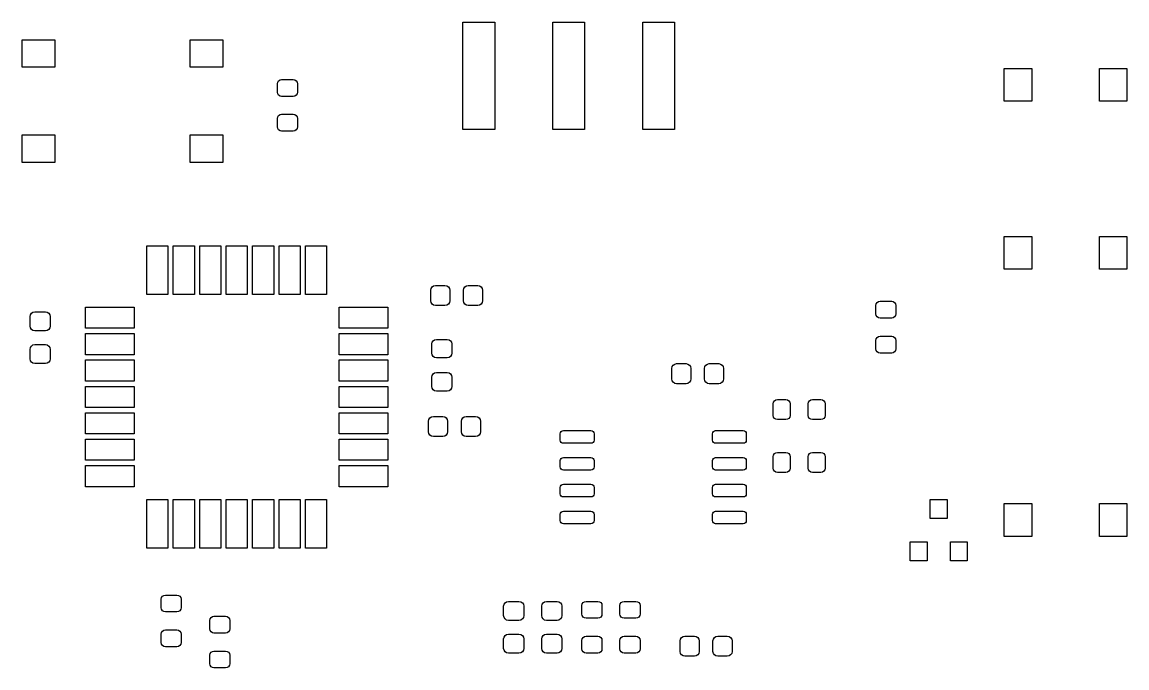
# Model space of a CAD drawing. Extents: x 151.7 to 203.9, y -103 to -39.5.
# Drawn here: x 151.7 to 203.9, y -70 to -39.5 of the extents above; entities that cross this region are included whole.
import ezdxf

# ---------------------------------------------------------------- set-up
doc = ezdxf.new("R2010")
doc.units = 0
doc.layers.add('BLACK', color=7, linetype='CONTINUOUS')

msp = doc.modelspace()

# ---------------------------------------------------------------- linework, layer by layer
at = {"layer": 'BLACK', "linetype": 'CONTINUOUS'}
for p, q in [((172.5, -44.54), (172.5, -39.46)), ((172.5, -39.46), (174, -39.46)), ((174, -39.46), (174, -44.54)), ((176.75, -44.54), (176.75, -39.46)), ((176.75, -39.46), (178.25, -39.46)), ((178.25, -39.46), (178.25, -44.54)), ((181, -44.54), (181, -39.46)), ((181, -39.46), (182.5, -39.46)), ((182.5, -39.46), (182.5, -44.54)), ((151.65, -41.6), (151.65, -40.3)), ((151.65, -40.3), (153.2, -40.3)), ((153.2, -40.3), (153.2, -41.6)), ((159.6, -41.6), (159.6, -40.3)), ((159.6, -40.3), (161.15, -40.3)), ((161.15, -40.3), (161.15, -41.6)), ((153.2, -41.6), (151.65, -41.6)), ((161.15, -41.6), (159.6, -41.6)), ((198.1, -43.2), (198.1, -41.65)), ((198.1, -41.65), (199.4, -41.65)), ((199.4, -41.65), (199.4, -43.2)), ((202.6, -43.2), (202.6, -41.65)), ((202.6, -41.65), (203.9, -41.65)), ((203.9, -41.65), (203.9, -43.2)), ((163.725, -42.375), (163.74, -42.2985)), ((163.74, -42.2985), (163.784, -42.2336)), ((163.784, -42.2336), (163.848, -42.1902)), ((163.848, -42.1902), (163.925, -42.175)), ((163.925, -42.175), (164.475, -42.175)), ((164.475, -42.175), (164.552, -42.1902)), ((164.552, -42.1902), (164.616, -42.2336)), ((164.616, -42.2336), (164.66, -42.2985)), ((164.66, -42.2985), (164.675, -42.375)), ((163.725, -42.775), (163.725, -42.375)), ((163.74, -42.8515), (163.725, -42.775)), ((164.675, -42.775), (164.66, -42.8515)), ((164.675, -42.375), (164.675, -42.775)), ((163.784, -42.9164), (163.74, -42.8515)), ((163.848, -42.9598), (163.784, -42.9164)), ((163.925, -42.975), (163.848, -42.9598)), ((164.475, -42.975), (163.925, -42.975)), ((164.552, -42.9598), (164.475, -42.975)), ((164.616, -42.9164), (164.552, -42.9598)), ((164.66, -42.8515), (164.616, -42.9164)), ((199.4, -43.2), (198.1, -43.2)), ((203.9, -43.2), (202.6, -43.2)), ((163.74, -43.9485), (163.784, -43.8836)), ((163.784, -43.8836), (163.848, -43.8402)), ((163.848, -43.8402), (163.925, -43.825)), ((163.925, -43.825), (164.475, -43.825)), ((164.475, -43.825), (164.552, -43.8402)), ((164.552, -43.8402), (164.616, -43.8836)), ((164.616, -43.8836), (164.66, -43.9485)), ((163.725, -44.025), (163.74, -43.9485)), ((163.725, -44.425), (163.725, -44.025)), ((164.66, -43.9485), (164.675, -44.025)), ((164.675, -44.025), (164.675, -44.425)), ((151.65, -46.1), (151.65, -44.8)), ((151.65, -44.8), (153.2, -44.8)), ((153.2, -44.8), (153.2, -46.1)), ((159.6, -46.1), (159.6, -44.8)), ((159.6, -44.8), (161.15, -44.8)), ((161.15, -44.8), (161.15, -46.1)), ((163.74, -44.5015), (163.725, -44.425)), ((163.784, -44.5664), (163.74, -44.5015)), ((163.848, -44.6098), (163.784, -44.5664)), ((163.925, -44.625), (163.848, -44.6098)), ((164.475, -44.625), (163.925, -44.625)), ((164.552, -44.6098), (164.475, -44.625)), ((164.616, -44.5664), (164.552, -44.6098)), ((164.66, -44.5015), (164.616, -44.5664)), ((164.675, -44.425), (164.66, -44.5015)), ((174, -44.54), (172.5, -44.54)), ((178.25, -44.54), (176.75, -44.54)), ((182.5, -44.54), (181, -44.54)), ((153.2, -46.1), (151.65, -46.1)), ((161.15, -46.1), (159.6, -46.1)), ((198.1, -51.15), (198.1, -49.6)), ((198.1, -49.6), (199.4, -49.6)), ((199.4, -49.6), (199.4, -51.15)), ((202.6, -51.15), (202.6, -49.6)), ((202.6, -49.6), (203.9, -49.6)), ((203.9, -49.6), (203.9, -51.15)), ((157.55, -52.35), (157.55, -50.05)), ((157.55, -50.05), (158.55, -50.05)), ((158.55, -50.05), (158.55, -52.35)), ((158.8, -52.35), (158.8, -50.05)), ((158.8, -50.05), (159.8, -50.05)), ((159.8, -50.05), (159.8, -52.35)), ((160.05, -52.35), (160.05, -50.05)), ((160.05, -50.05), (161.05, -50.05)), ((161.05, -50.05), (161.05, -52.35)), ((161.3, -52.35), (161.3, -50.05)), ((161.3, -50.05), (162.3, -50.05)), ((162.3, -50.05), (162.3, -52.35)), ((162.55, -52.35), (162.55, -50.05)), ((162.55, -50.05), (163.55, -50.05)), ((163.55, -50.05), (163.55, -52.35)), ((163.8, -52.35), (163.8, -50.05)), ((163.8, -50.05), (164.8, -50.05)), ((164.8, -50.05), (164.8, -52.35)), ((165.05, -52.35), (165.05, -50.05)), ((165.05, -50.05), (166.05, -50.05)), ((166.05, -50.05), (166.05, -52.35)), ((199.4, -51.15), (198.1, -51.15)), ((203.9, -51.15), (202.6, -51.15)), ((170.975, -52.15), (170.992, -52.0639)), ((170.975, -52.65), (170.975, -52.15)), ((170.992, -52.0639), (171.041, -51.9909)), ((171.041, -51.9909), (171.114, -51.9421)), ((171.114, -51.9421), (171.2, -51.925)), ((171.2, -51.925), (171.65, -51.925)), ((171.65, -51.925), (171.736, -51.9421)), ((171.736, -51.9421), (171.809, -51.9909)), ((171.809, -51.9909), (171.858, -52.0639)), ((171.858, -52.0639), (171.875, -52.15)), ((171.875, -52.15), (171.875, -52.65)), ((172.525, -52.15), (172.542, -52.0639)), ((172.525, -52.65), (172.525, -52.15)), ((172.542, -52.0639), (172.591, -51.9909)), ((172.591, -51.9909), (172.664, -51.9421)), ((172.664, -51.9421), (172.75, -51.925)), ((172.75, -51.925), (173.2, -51.925)), ((173.2, -51.925), (173.286, -51.9421)), ((173.286, -51.9421), (173.359, -51.9909)), ((173.359, -51.9909), (173.408, -52.0639)), ((173.408, -52.0639), (173.425, -52.15)), ((173.425, -52.15), (173.425, -52.65)), ((158.55, -52.35), (157.55, -52.35)), ((159.8, -52.35), (158.8, -52.35)), ((161.05, -52.35), (160.05, -52.35)), ((162.3, -52.35), (161.3, -52.35)), ((163.55, -52.35), (162.55, -52.35)), ((164.8, -52.35), (163.8, -52.35)), ((166.05, -52.35), (165.05, -52.35)), ((170.992, -52.7361), (170.975, -52.65)), ((171.041, -52.8091), (170.992, -52.7361)), ((171.858, -52.7361), (171.809, -52.8091)), ((171.875, -52.65), (171.858, -52.7361)), ((172.542, -52.7361), (172.525, -52.65)), ((172.591, -52.8091), (172.542, -52.7361)), ((173.408, -52.7361), (173.359, -52.8091)), ((173.425, -52.65), (173.408, -52.7361)), ((192.04, -52.7985), (192.084, -52.7336)), ((192.084, -52.7336), (192.148, -52.6902)), ((192.148, -52.6902), (192.225, -52.675)), ((192.225, -52.675), (192.775, -52.675)), ((192.775, -52.675), (192.852, -52.6902)), ((192.852, -52.6902), (192.916, -52.7336)), ((192.916, -52.7336), (192.96, -52.7985)), ((152.042, -53.3139), (152.091, -53.2409)), ((152.091, -53.2409), (152.164, -53.1921)), ((152.164, -53.1921), (152.25, -53.175)), ((152.25, -53.175), (152.75, -53.175)), ((152.75, -53.175), (152.836, -53.1921)), ((152.836, -53.1921), (152.909, -53.2409)), ((152.909, -53.2409), (152.958, -53.3139)), ((154.65, -53.95), (154.65, -52.95)), ((154.65, -52.95), (156.95, -52.95)), ((156.95, -52.95), (156.95, -53.95)), ((166.65, -53.95), (166.65, -52.95)), ((166.65, -52.95), (168.95, -52.95)), ((168.95, -52.95), (168.95, -53.95)), ((171.114, -52.8579), (171.041, -52.8091)), ((171.2, -52.875), (171.114, -52.8579)), ((171.65, -52.875), (171.2, -52.875)), ((171.736, -52.8579), (171.65, -52.875)), ((171.809, -52.8091), (171.736, -52.8579)), ((172.664, -52.8579), (172.591, -52.8091)), ((172.75, -52.875), (172.664, -52.8579)), ((173.2, -52.875), (172.75, -52.875)), ((173.286, -52.8579), (173.2, -52.875)), ((173.359, -52.8091), (173.286, -52.8579)), ((192.025, -52.875), (192.04, -52.7985)), ((192.025, -53.275), (192.025, -52.875)), ((192.04, -53.3515), (192.025, -53.275)), ((192.96, -52.7985), (192.975, -52.875)), ((192.975, -53.275), (192.96, -53.3515)), ((192.975, -52.875), (192.975, -53.275)), ((152.025, -53.4), (152.042, -53.3139)), ((152.025, -53.85), (152.025, -53.4)), ((152.958, -53.3139), (152.975, -53.4)), ((152.975, -53.4), (152.975, -53.85)), ((192.084, -53.4164), (192.04, -53.3515)), ((192.148, -53.4598), (192.084, -53.4164)), ((192.225, -53.475), (192.148, -53.4598)), ((192.775, -53.475), (192.225, -53.475)), ((192.852, -53.4598), (192.775, -53.475)), ((192.916, -53.4164), (192.852, -53.4598)), ((192.96, -53.3515), (192.916, -53.4164)), ((152.042, -53.9361), (152.025, -53.85)), ((152.091, -54.0091), (152.042, -53.9361)), ((152.164, -54.0579), (152.091, -54.0091)), ((152.25, -54.075), (152.164, -54.0579)), ((152.75, -54.075), (152.25, -54.075)), ((152.836, -54.0579), (152.75, -54.075)), ((152.909, -54.0091), (152.836, -54.0579)), ((152.958, -53.9361), (152.909, -54.0091)), ((152.975, -53.85), (152.958, -53.9361)), ((156.95, -53.95), (154.65, -53.95)), ((154.65, -55.2), (154.65, -54.2)), ((154.65, -54.2), (156.95, -54.2)), ((156.95, -54.2), (156.95, -55.2)), ((168.95, -53.95), (166.65, -53.95)), ((166.65, -55.2), (166.65, -54.2)), ((166.65, -54.2), (168.95, -54.2)), ((168.95, -54.2), (168.95, -55.2)), ((192.148, -54.3402), (192.225, -54.325)), ((192.225, -54.325), (192.775, -54.325)), ((192.775, -54.325), (192.852, -54.3402)), ((152.042, -54.8639), (152.091, -54.7909)), ((152.091, -54.7909), (152.164, -54.7421)), ((152.164, -54.7421), (152.25, -54.725)), ((152.25, -54.725), (152.75, -54.725)), ((152.75, -54.725), (152.836, -54.7421)), ((152.836, -54.7421), (152.909, -54.7909)), ((152.909, -54.7909), (152.958, -54.8639)), ((171.025, -54.6937), (171.042, -54.61)), ((171.025, -55.1312), (171.025, -54.6937)), ((171.042, -54.61), (171.089, -54.5391)), ((171.089, -54.5391), (171.16, -54.4917)), ((171.16, -54.4917), (171.244, -54.475)), ((171.244, -54.475), (171.756, -54.475)), ((171.756, -54.475), (171.84, -54.4917)), ((171.84, -54.4917), (171.911, -54.5391)), ((171.911, -54.5391), (171.958, -54.61)), ((171.958, -54.61), (171.975, -54.6937)), ((171.975, -54.6937), (171.975, -55.1312)), ((192.025, -54.525), (192.04, -54.4485)), ((192.025, -54.925), (192.025, -54.525)), ((192.04, -54.4485), (192.084, -54.3836)), ((192.084, -54.3836), (192.148, -54.3402)), ((192.852, -54.3402), (192.916, -54.3836)), ((192.916, -54.3836), (192.96, -54.4485)), ((192.96, -54.4485), (192.975, -54.525)), ((192.975, -54.525), (192.975, -54.925)), ((152.025, -54.95), (152.042, -54.8639)), ((152.025, -55.4), (152.025, -54.95)), ((152.958, -54.8639), (152.975, -54.95)), ((152.975, -54.95), (152.975, -55.4)), ((156.95, -55.2), (154.65, -55.2)), ((168.95, -55.2), (166.65, -55.2)), ((171.042, -55.215), (171.025, -55.1312)), ((171.089, -55.2859), (171.042, -55.215)), ((171.16, -55.3333), (171.089, -55.2859)), ((171.244, -55.35), (171.16, -55.3333)), ((171.756, -55.35), (171.244, -55.35)), ((171.84, -55.3333), (171.756, -55.35)), ((171.911, -55.2859), (171.84, -55.3333)), ((171.958, -55.215), (171.911, -55.2859)), ((171.975, -55.1312), (171.958, -55.215)), ((192.04, -55.0015), (192.025, -54.925)), ((192.084, -55.0664), (192.04, -55.0015)), ((192.148, -55.1098), (192.084, -55.0664)), ((192.225, -55.125), (192.148, -55.1098)), ((192.775, -55.125), (192.225, -55.125)), ((192.852, -55.1098), (192.775, -55.125)), ((192.916, -55.0664), (192.852, -55.1098)), ((192.96, -55.0015), (192.916, -55.0664)), ((192.975, -54.925), (192.96, -55.0015)), ((152.042, -55.4861), (152.025, -55.4)), ((152.091, -55.5591), (152.042, -55.4861)), ((152.164, -55.6079), (152.091, -55.5591)), ((152.25, -55.625), (152.164, -55.6079)), ((152.75, -55.625), (152.25, -55.625)), ((152.836, -55.6079), (152.75, -55.625)), ((152.909, -55.5591), (152.836, -55.6079)), ((152.958, -55.4861), (152.909, -55.5591)), ((152.975, -55.4), (152.958, -55.4861)), ((154.65, -56.45), (154.65, -55.45)), ((154.65, -55.45), (156.95, -55.45)), ((156.95, -55.45), (156.95, -56.45)), ((166.65, -56.45), (166.65, -55.45)), ((166.65, -55.45), (168.95, -55.45)), ((168.95, -55.45), (168.95, -56.45)), ((182.375, -55.85), (182.392, -55.7639)), ((182.375, -56.35), (182.375, -55.85)), ((182.392, -55.7639), (182.441, -55.6909)), ((182.441, -55.6909), (182.514, -55.6421)), ((182.514, -55.6421), (182.6, -55.625)), ((182.6, -55.625), (183.05, -55.625)), ((183.05, -55.625), (183.136, -55.6421)), ((183.136, -55.6421), (183.209, -55.6909)), ((183.209, -55.6909), (183.258, -55.7639)), ((183.258, -55.7639), (183.275, -55.85)), ((183.275, -55.85), (183.275, -56.35)), ((183.925, -55.85), (183.942, -55.7639)), ((183.925, -56.35), (183.925, -55.85)), ((183.942, -55.7639), (183.991, -55.6909)), ((183.991, -55.6909), (184.064, -55.6421)), ((184.064, -55.6421), (184.15, -55.625)), ((184.15, -55.625), (184.6, -55.625)), ((184.6, -55.625), (184.686, -55.6421)), ((184.686, -55.6421), (184.759, -55.6909)), ((184.759, -55.6909), (184.808, -55.7639)), ((184.808, -55.7639), (184.825, -55.85)), ((184.825, -55.85), (184.825, -56.35)), ((171.025, -56.2687), (171.042, -56.185)), ((171.025, -56.7062), (171.025, -56.2687)), ((171.042, -56.185), (171.089, -56.1141)), ((171.089, -56.1141), (171.16, -56.0667)), ((171.16, -56.0667), (171.244, -56.05)), ((171.244, -56.05), (171.756, -56.05)), ((171.756, -56.05), (171.84, -56.0667)), ((171.84, -56.0667), (171.911, -56.1141)), ((171.911, -56.1141), (171.958, -56.185)), ((171.958, -56.185), (171.975, -56.2687)), ((171.975, -56.2687), (171.975, -56.7062)), ((182.392, -56.4361), (182.375, -56.35)), ((183.275, -56.35), (183.258, -56.4361)), ((183.942, -56.4361), (183.925, -56.35)), ((184.825, -56.35), (184.808, -56.4361)), ((156.95, -56.45), (154.65, -56.45)), ((154.65, -57.7), (154.65, -56.7)), ((154.65, -56.7), (156.95, -56.7)), ((156.95, -56.7), (156.95, -57.7)), ((168.95, -56.45), (166.65, -56.45)), ((166.65, -57.7), (166.65, -56.7)), ((166.65, -56.7), (168.95, -56.7)), ((168.95, -56.7), (168.95, -57.7)), ((171.042, -56.79), (171.025, -56.7062)), ((171.089, -56.8609), (171.042, -56.79)), ((171.16, -56.9083), (171.089, -56.8609)), ((171.244, -56.925), (171.16, -56.9083)), ((171.756, -56.925), (171.244, -56.925)), ((171.84, -56.9083), (171.756, -56.925)), ((171.911, -56.8609), (171.84, -56.9083)), ((171.958, -56.79), (171.911, -56.8609)), ((171.975, -56.7062), (171.958, -56.79)), ((182.441, -56.5091), (182.392, -56.4361)), ((182.514, -56.5579), (182.441, -56.5091)), ((182.6, -56.575), (182.514, -56.5579)), ((183.05, -56.575), (182.6, -56.575)), ((183.136, -56.5579), (183.05, -56.575)), ((183.209, -56.5091), (183.136, -56.5579)), ((183.258, -56.4361), (183.209, -56.5091)), ((183.991, -56.5091), (183.942, -56.4361)), ((184.064, -56.5579), (183.991, -56.5091)), ((184.15, -56.575), (184.064, -56.5579)), ((184.6, -56.575), (184.15, -56.575)), ((184.686, -56.5579), (184.6, -56.575)), ((184.759, -56.5091), (184.686, -56.5579)), ((184.808, -56.4361), (184.759, -56.5091)), ((187.175, -57.525), (187.19, -57.4485)), ((187.19, -57.4485), (187.234, -57.3836)), ((187.234, -57.3836), (187.298, -57.3402)), ((187.298, -57.3402), (187.375, -57.325)), ((187.375, -57.325), (187.775, -57.325)), ((187.775, -57.325), (187.852, -57.3402)), ((187.852, -57.3402), (187.916, -57.3836)), ((187.916, -57.3836), (187.96, -57.4485)), ((187.96, -57.4485), (187.975, -57.525)), ((188.825, -57.525), (188.84, -57.4485)), ((188.84, -57.4485), (188.884, -57.3836)), ((188.884, -57.3836), (188.948, -57.3402)), ((188.948, -57.3402), (189.025, -57.325)), ((189.025, -57.325), (189.425, -57.325)), ((189.425, -57.325), (189.502, -57.3402)), ((189.502, -57.3402), (189.566, -57.3836)), ((189.566, -57.3836), (189.61, -57.4485)), ((189.61, -57.4485), (189.625, -57.525)), ((156.95, -57.7), (154.65, -57.7)), ((154.65, -58.95), (154.65, -57.95)), ((154.65, -57.95), (156.95, -57.95)), ((156.95, -57.95), (156.95, -58.95)), ((168.95, -57.7), (166.65, -57.7)), ((166.65, -58.95), (166.65, -57.95)), ((166.65, -57.95), (168.95, -57.95)), ((168.95, -57.95), (168.95, -58.95)), ((187.175, -58.075), (187.175, -57.525)), ((187.975, -57.525), (187.975, -58.075)), ((188.825, -58.075), (188.825, -57.525)), ((189.625, -57.525), (189.625, -58.075)), ((170.875, -58.35), (170.892, -58.2639)), ((170.875, -58.85), (170.875, -58.35)), ((170.892, -58.2639), (170.941, -58.1909)), ((170.941, -58.1909), (171.014, -58.1421)), ((171.014, -58.1421), (171.1, -58.125)), ((171.1, -58.125), (171.55, -58.125)), ((171.55, -58.125), (171.636, -58.1421)), ((171.636, -58.1421), (171.709, -58.1909)), ((171.709, -58.1909), (171.758, -58.2639)), ((171.758, -58.2639), (171.775, -58.35)), ((171.775, -58.35), (171.775, -58.85)), ((172.425, -58.35), (172.442, -58.2639)), ((172.425, -58.85), (172.425, -58.35)), ((172.442, -58.2639), (172.491, -58.1909)), ((172.491, -58.1909), (172.564, -58.1421)), ((172.564, -58.1421), (172.65, -58.125)), ((172.65, -58.125), (173.1, -58.125)), ((173.1, -58.125), (173.186, -58.1421)), ((173.186, -58.1421), (173.259, -58.1909)), ((173.259, -58.1909), (173.308, -58.2639)), ((173.308, -58.2639), (173.325, -58.35)), ((173.325, -58.35), (173.325, -58.85)), ((187.19, -58.1515), (187.175, -58.075)), ((187.234, -58.2164), (187.19, -58.1515)), ((187.298, -58.2598), (187.234, -58.2164)), ((187.375, -58.275), (187.298, -58.2598)), ((187.775, -58.275), (187.375, -58.275)), ((187.852, -58.2598), (187.775, -58.275)), ((187.916, -58.2164), (187.852, -58.2598)), ((187.96, -58.1515), (187.916, -58.2164)), ((187.975, -58.075), (187.96, -58.1515)), ((188.84, -58.1515), (188.825, -58.075)), ((188.884, -58.2164), (188.84, -58.1515)), ((188.948, -58.2598), (188.884, -58.2164)), ((189.025, -58.275), (188.948, -58.2598)), ((189.425, -58.275), (189.025, -58.275)), ((189.502, -58.2598), (189.425, -58.275)), ((189.566, -58.2164), (189.502, -58.2598)), ((189.61, -58.1515), (189.566, -58.2164)), ((189.625, -58.075), (189.61, -58.1515)), ((156.95, -58.95), (154.65, -58.95)), ((168.95, -58.95), (166.65, -58.95)), ((170.892, -58.9361), (170.875, -58.85)), ((170.941, -59.0091), (170.892, -58.9361)), ((171.014, -59.0579), (170.941, -59.0091)), ((171.709, -59.0091), (171.636, -59.0579)), ((171.758, -58.9361), (171.709, -59.0091)), ((171.775, -58.85), (171.758, -58.9361)), ((172.442, -58.9361), (172.425, -58.85)), ((172.491, -59.0091), (172.442, -58.9361)), ((172.564, -59.0579), (172.491, -59.0091)), ((173.259, -59.0091), (173.186, -59.0579)), ((173.308, -58.9361), (173.259, -59.0091)), ((173.325, -58.85), (173.308, -58.9361)), ((177.1, -58.945), (177.111, -58.8876)), ((177.1, -59.245), (177.1, -58.945)), ((177.111, -58.8876), (177.144, -58.8389)), ((177.144, -58.8389), (177.193, -58.8064)), ((177.193, -58.8064), (177.25, -58.795)), ((177.25, -58.795), (178.55, -58.795)), ((178.55, -58.795), (178.607, -58.8064)), ((178.607, -58.8064), (178.656, -58.8389)), ((178.656, -58.8389), (178.689, -58.8876)), ((178.689, -58.8876), (178.7, -58.945)), ((178.7, -58.945), (178.7, -59.245)), ((184.3, -58.945), (184.311, -58.8876)), ((184.3, -59.245), (184.3, -58.945)), ((184.311, -58.8876), (184.344, -58.8389)), ((184.344, -58.8389), (184.393, -58.8064)), ((184.393, -58.8064), (184.45, -58.795)), ((184.45, -58.795), (185.75, -58.795)), ((185.75, -58.795), (185.807, -58.8064)), ((185.807, -58.8064), (185.856, -58.8389)), ((185.856, -58.8389), (185.889, -58.8876)), ((185.889, -58.8876), (185.9, -58.945)), ((185.9, -58.945), (185.9, -59.245)), ((154.65, -60.2), (154.65, -59.2)), ((154.65, -59.2), (156.95, -59.2)), ((156.95, -59.2), (156.95, -60.2)), ((166.65, -60.2), (166.65, -59.2)), ((166.65, -59.2), (168.95, -59.2)), ((168.95, -59.2), (168.95, -60.2)), ((171.1, -59.075), (171.014, -59.0579)), ((171.55, -59.075), (171.1, -59.075)), ((171.636, -59.0579), (171.55, -59.075)), ((172.65, -59.075), (172.564, -59.0579)), ((173.1, -59.075), (172.65, -59.075)), ((173.186, -59.0579), (173.1, -59.075)), ((177.111, -59.3024), (177.1, -59.245)), ((177.144, -59.3511), (177.111, -59.3024)), ((177.193, -59.3836), (177.144, -59.3511)), ((177.25, -59.395), (177.193, -59.3836)), ((178.55, -59.395), (177.25, -59.395)), ((178.607, -59.3836), (178.55, -59.395)), ((178.656, -59.3511), (178.607, -59.3836)), ((178.689, -59.3024), (178.656, -59.3511)), ((178.7, -59.245), (178.689, -59.3024)), ((184.311, -59.3024), (184.3, -59.245)), ((184.344, -59.3511), (184.311, -59.3024)), ((184.393, -59.3836), (184.344, -59.3511)), ((184.45, -59.395), (184.393, -59.3836)), ((185.75, -59.395), (184.45, -59.395)), ((185.807, -59.3836), (185.75, -59.395)), ((185.856, -59.3511), (185.807, -59.3836)), ((185.889, -59.3024), (185.856, -59.3511)), ((185.9, -59.245), (185.889, -59.3024)), ((177.144, -60.1089), (177.193, -60.0764)), ((177.193, -60.0764), (177.25, -60.065)), ((177.25, -60.065), (178.55, -60.065)), ((178.55, -60.065), (178.607, -60.0764)), ((178.607, -60.0764), (178.656, -60.1089)), ((184.344, -60.1089), (184.393, -60.0764)), ((184.393, -60.0764), (184.45, -60.065)), ((184.45, -60.065), (185.75, -60.065)), ((185.75, -60.065), (185.807, -60.0764)), ((185.807, -60.0764), (185.856, -60.1089)), ((187.175, -60.025), (187.19, -59.9485)), ((187.175, -60.575), (187.175, -60.025)), ((187.19, -59.9485), (187.234, -59.8836)), ((187.234, -59.8836), (187.298, -59.8402)), ((187.298, -59.8402), (187.375, -59.825)), ((187.375, -59.825), (187.775, -59.825)), ((187.775, -59.825), (187.852, -59.8402)), ((187.852, -59.8402), (187.916, -59.8836)), ((187.916, -59.8836), (187.96, -59.9485)), ((187.96, -59.9485), (187.975, -60.025)), ((187.975, -60.025), (187.975, -60.575)), ((188.825, -60.025), (188.84, -59.9485)), ((188.825, -60.575), (188.825, -60.025)), ((188.84, -59.9485), (188.884, -59.8836)), ((188.884, -59.8836), (188.948, -59.8402)), ((188.948, -59.8402), (189.025, -59.825)), ((189.025, -59.825), (189.425, -59.825)), ((189.425, -59.825), (189.502, -59.8402)), ((189.502, -59.8402), (189.566, -59.8836)), ((189.566, -59.8836), (189.61, -59.9485)), ((189.61, -59.9485), (189.625, -60.025)), ((189.625, -60.025), (189.625, -60.575)), ((156.95, -60.2), (154.65, -60.2)), ((154.65, -61.45), (154.65, -60.45)), ((154.65, -60.45), (156.95, -60.45)), ((156.95, -60.45), (156.95, -61.45)), ((168.95, -60.2), (166.65, -60.2)), ((166.65, -61.45), (166.65, -60.45)), ((166.65, -60.45), (168.95, -60.45)), ((168.95, -60.45), (168.95, -61.45)), ((177.1, -60.215), (177.111, -60.1576)), ((177.1, -60.515), (177.1, -60.215)), ((177.111, -60.5724), (177.1, -60.515)), ((177.111, -60.1576), (177.144, -60.1089)), ((177.144, -60.6211), (177.111, -60.5724)), ((178.656, -60.1089), (178.689, -60.1576)), ((178.689, -60.5724), (178.656, -60.6211)), ((178.689, -60.1576), (178.7, -60.215)), ((178.7, -60.515), (178.689, -60.5724)), ((178.7, -60.215), (178.7, -60.515)), ((184.3, -60.215), (184.311, -60.1576)), ((184.3, -60.515), (184.3, -60.215)), ((184.311, -60.5724), (184.3, -60.515)), ((184.311, -60.1576), (184.344, -60.1089)), ((184.344, -60.6211), (184.311, -60.5724)), ((185.856, -60.1089), (185.889, -60.1576)), ((185.889, -60.5724), (185.856, -60.6211)), ((185.889, -60.1576), (185.9, -60.215)), ((185.9, -60.515), (185.889, -60.5724)), ((185.9, -60.215), (185.9, -60.515)), ((187.19, -60.6515), (187.175, -60.575)), ((187.975, -60.575), (187.96, -60.6515)), ((188.84, -60.6515), (188.825, -60.575)), ((189.625, -60.575), (189.61, -60.6515)), ((177.193, -60.6536), (177.144, -60.6211)), ((177.25, -60.665), (177.193, -60.6536)), ((178.55, -60.665), (177.25, -60.665)), ((178.607, -60.6536), (178.55, -60.665)), ((178.656, -60.6211), (178.607, -60.6536)), ((184.393, -60.6536), (184.344, -60.6211)), ((184.45, -60.665), (184.393, -60.6536)), ((185.75, -60.665), (184.45, -60.665)), ((185.807, -60.6536), (185.75, -60.665)), ((185.856, -60.6211), (185.807, -60.6536)), ((187.234, -60.7164), (187.19, -60.6515)), ((187.298, -60.7598), (187.234, -60.7164)), ((187.375, -60.775), (187.298, -60.7598)), ((187.775, -60.775), (187.375, -60.775)), ((187.852, -60.7598), (187.775, -60.775)), ((187.916, -60.7164), (187.852, -60.7598)), ((187.96, -60.6515), (187.916, -60.7164)), ((188.884, -60.7164), (188.84, -60.6515)), ((188.948, -60.7598), (188.884, -60.7164)), ((189.025, -60.775), (188.948, -60.7598)), ((189.425, -60.775), (189.025, -60.775)), ((189.502, -60.7598), (189.425, -60.775)), ((189.566, -60.7164), (189.502, -60.7598)), ((189.61, -60.6515), (189.566, -60.7164)), ((156.95, -61.45), (154.65, -61.45)), ((168.95, -61.45), (166.65, -61.45)), ((177.1, -61.485), (177.111, -61.4276)), ((177.1, -61.785), (177.1, -61.485)), ((177.111, -61.4276), (177.144, -61.3789)), ((177.144, -61.3789), (177.193, -61.3464)), ((177.193, -61.3464), (177.25, -61.335)), ((177.25, -61.335), (178.55, -61.335)), ((178.55, -61.335), (178.607, -61.3464)), ((178.607, -61.3464), (178.656, -61.3789)), ((178.656, -61.3789), (178.689, -61.4276)), ((178.689, -61.4276), (178.7, -61.485)), ((178.7, -61.485), (178.7, -61.785)), ((184.3, -61.485), (184.311, -61.4276)), ((184.3, -61.785), (184.3, -61.485)), ((184.311, -61.4276), (184.344, -61.3789)), ((184.344, -61.3789), (184.393, -61.3464)), ((184.393, -61.3464), (184.45, -61.335)), ((184.45, -61.335), (185.75, -61.335)), ((185.75, -61.335), (185.807, -61.3464)), ((185.807, -61.3464), (185.856, -61.3789)), ((185.856, -61.3789), (185.889, -61.4276)), ((185.889, -61.4276), (185.9, -61.485)), ((185.9, -61.485), (185.9, -61.785)), ((157.55, -64.35), (157.55, -62.05)), ((157.55, -62.05), (158.55, -62.05)), ((158.55, -62.05), (158.55, -64.35)), ((158.8, -64.35), (158.8, -62.05)), ((158.8, -62.05), (159.8, -62.05)), ((159.8, -62.05), (159.8, -64.35)), ((160.05, -64.35), (160.05, -62.05)), ((160.05, -62.05), (161.05, -62.05)), ((161.05, -62.05), (161.05, -64.35)), ((161.3, -64.35), (161.3, -62.05)), ((161.3, -62.05), (162.3, -62.05)), ((162.3, -62.05), (162.3, -64.35)), ((162.55, -64.35), (162.55, -62.05)), ((162.55, -62.05), (163.55, -62.05)), ((163.55, -62.05), (163.55, -64.35)), ((163.8, -64.35), (163.8, -62.05)), ((163.8, -62.05), (164.8, -62.05)), ((164.8, -62.05), (164.8, -64.35)), ((165.05, -64.35), (165.05, -62.05)), ((165.05, -62.05), (166.05, -62.05)), ((166.05, -62.05), (166.05, -64.35)), ((177.111, -61.8424), (177.1, -61.785)), ((177.144, -61.8911), (177.111, -61.8424)), ((177.193, -61.9236), (177.144, -61.8911)), ((177.25, -61.935), (177.193, -61.9236)), ((178.55, -61.935), (177.25, -61.935)), ((178.607, -61.9236), (178.55, -61.935)), ((178.656, -61.8911), (178.607, -61.9236)), ((178.689, -61.8424), (178.656, -61.8911)), ((178.7, -61.785), (178.689, -61.8424)), ((184.311, -61.8424), (184.3, -61.785)), ((184.344, -61.8911), (184.311, -61.8424)), ((184.393, -61.9236), (184.344, -61.8911)), ((184.45, -61.935), (184.393, -61.9236)), ((185.75, -61.935), (184.45, -61.935)), ((185.807, -61.9236), (185.75, -61.935)), ((185.856, -61.8911), (185.807, -61.9236)), ((185.889, -61.8424), (185.856, -61.8911)), ((185.9, -61.785), (185.889, -61.8424)), ((194.6, -62.95), (194.6, -62.05)), ((194.6, -62.05), (195.4, -62.05)), ((195.4, -62.05), (195.4, -62.95)), ((177.1, -62.755), (177.111, -62.6976)), ((177.111, -62.6976), (177.144, -62.6489)), ((177.144, -62.6489), (177.193, -62.6164)), ((177.193, -62.6164), (177.25, -62.605)), ((177.25, -62.605), (178.55, -62.605)), ((178.55, -62.605), (178.607, -62.6164)), ((178.607, -62.6164), (178.656, -62.6489)), ((178.656, -62.6489), (178.689, -62.6976)), ((178.689, -62.6976), (178.7, -62.755)), ((184.3, -62.755), (184.311, -62.6976)), ((184.311, -62.6976), (184.344, -62.6489)), ((184.344, -62.6489), (184.393, -62.6164)), ((184.393, -62.6164), (184.45, -62.605)), ((184.45, -62.605), (185.75, -62.605)), ((185.75, -62.605), (185.807, -62.6164)), ((185.807, -62.6164), (185.856, -62.6489)), ((185.856, -62.6489), (185.889, -62.6976)), ((185.889, -62.6976), (185.9, -62.755)), ((198.1, -63.8), (198.1, -62.25)), ((198.1, -62.25), (199.4, -62.25)), ((199.4, -62.25), (199.4, -63.8)), ((202.6, -63.8), (202.6, -62.25)), ((202.6, -62.25), (203.9, -62.25)), ((203.9, -62.25), (203.9, -63.8)), ((177.1, -63.055), (177.1, -62.755)), ((177.111, -63.1124), (177.1, -63.055)), ((177.144, -63.1611), (177.111, -63.1124)), ((177.193, -63.1936), (177.144, -63.1611)), ((177.25, -63.205), (177.193, -63.1936)), ((178.55, -63.205), (177.25, -63.205)), ((178.607, -63.1936), (178.55, -63.205)), ((178.656, -63.1611), (178.607, -63.1936)), ((178.689, -63.1124), (178.656, -63.1611)), ((178.7, -63.055), (178.689, -63.1124)), ((178.7, -62.755), (178.7, -63.055)), ((184.3, -63.055), (184.3, -62.755)), ((184.311, -63.1124), (184.3, -63.055)), ((184.344, -63.1611), (184.311, -63.1124)), ((184.393, -63.1936), (184.344, -63.1611)), ((184.45, -63.205), (184.393, -63.1936)), ((185.75, -63.205), (184.45, -63.205)), ((185.807, -63.1936), (185.75, -63.205)), ((185.856, -63.1611), (185.807, -63.1936)), ((185.889, -63.1124), (185.856, -63.1611)), ((185.9, -63.055), (185.889, -63.1124)), ((185.9, -62.755), (185.9, -63.055)), ((195.4, -62.95), (194.6, -62.95)), ((193.65, -64.95), (193.65, -64.05)), ((193.65, -64.05), (194.45, -64.05)), ((194.45, -64.05), (194.45, -64.95)), ((195.55, -64.95), (195.55, -64.05)), ((195.55, -64.05), (196.35, -64.05)), ((196.35, -64.05), (196.35, -64.95)), ((199.4, -63.8), (198.1, -63.8)), ((203.9, -63.8), (202.6, -63.8)), ((158.55, -64.35), (157.55, -64.35)), ((159.8, -64.35), (158.8, -64.35)), ((161.05, -64.35), (160.05, -64.35)), ((162.3, -64.35), (161.3, -64.35)), ((163.55, -64.35), (162.55, -64.35)), ((164.8, -64.35), (163.8, -64.35)), ((166.05, -64.35), (165.05, -64.35)), ((194.45, -64.95), (193.65, -64.95)), ((196.35, -64.95), (195.55, -64.95)), ((158.225, -66.775), (158.24, -66.6985)), ((158.225, -67.175), (158.225, -66.775)), ((158.24, -66.6985), (158.284, -66.6336)), ((158.284, -66.6336), (158.348, -66.5902)), ((158.348, -66.5902), (158.425, -66.575)), ((158.425, -66.575), (158.975, -66.575)), ((158.975, -66.575), (159.052, -66.5902)), ((159.052, -66.5902), (159.116, -66.6336)), ((159.116, -66.6336), (159.16, -66.6985)), ((159.16, -66.6985), (159.175, -66.775)), ((159.175, -66.775), (159.175, -67.175)), ((174.564, -66.8921), (174.65, -66.875)), ((174.65, -66.875), (175.15, -66.875)), ((175.15, -66.875), (175.236, -66.8921)), ((176.364, -66.8921), (176.45, -66.875)), ((176.45, -66.875), (176.95, -66.875)), ((176.95, -66.875), (177.036, -66.8921)), ((178.248, -66.8902), (178.325, -66.875)), ((178.325, -66.875), (178.875, -66.875)), ((178.875, -66.875), (178.952, -66.8902)), ((180.048, -66.8902), (180.125, -66.875)), ((180.125, -66.875), (180.675, -66.875)), ((180.675, -66.875), (180.752, -66.8902)), ((158.24, -67.2515), (158.225, -67.175)), ((158.284, -67.3164), (158.24, -67.2515)), ((158.348, -67.3598), (158.284, -67.3164)), ((158.425, -67.375), (158.348, -67.3598)), ((158.975, -67.375), (158.425, -67.375)), ((159.052, -67.3598), (158.975, -67.375)), ((159.116, -67.3164), (159.052, -67.3598)), ((159.16, -67.2515), (159.116, -67.3164)), ((159.175, -67.175), (159.16, -67.2515)), ((174.425, -67.1), (174.442, -67.0139)), ((174.425, -67.55), (174.425, -67.1)), ((174.442, -67.0139), (174.491, -66.9409)), ((174.491, -66.9409), (174.564, -66.8921)), ((175.236, -66.8921), (175.309, -66.9409)), ((175.309, -66.9409), (175.358, -67.0139)), ((175.358, -67.0139), (175.375, -67.1)), ((175.375, -67.1), (175.375, -67.55)), ((176.225, -67.1), (176.242, -67.0139)), ((176.225, -67.55), (176.225, -67.1)), ((176.242, -67.0139), (176.291, -66.9409)), ((176.291, -66.9409), (176.364, -66.8921)), ((177.036, -66.8921), (177.109, -66.9409)), ((177.109, -66.9409), (177.158, -67.0139)), ((177.158, -67.0139), (177.175, -67.1)), ((177.175, -67.1), (177.175, -67.55)), ((178.125, -67.075), (178.14, -66.9985)), ((178.125, -67.475), (178.125, -67.075)), ((178.14, -66.9985), (178.184, -66.9336)), ((178.184, -66.9336), (178.248, -66.8902)), ((178.952, -66.8902), (179.016, -66.9336)), ((179.016, -66.9336), (179.06, -66.9985)), ((179.06, -66.9985), (179.075, -67.075)), ((179.075, -67.075), (179.075, -67.475)), ((179.925, -67.075), (179.94, -66.9985)), ((179.925, -67.475), (179.925, -67.075)), ((179.94, -66.9985), (179.984, -66.9336)), ((179.984, -66.9336), (180.048, -66.8902)), ((180.752, -66.8902), (180.816, -66.9336)), ((180.816, -66.9336), (180.86, -66.9985)), ((180.86, -66.9985), (180.875, -67.075)), ((180.875, -67.075), (180.875, -67.475)), ((160.525, -67.775), (160.54, -67.6985)), ((160.525, -68.175), (160.525, -67.775)), ((160.54, -67.6985), (160.584, -67.6336)), ((160.584, -67.6336), (160.648, -67.5902)), ((160.648, -67.5902), (160.725, -67.575)), ((160.725, -67.575), (161.275, -67.575)), ((161.275, -67.575), (161.352, -67.5902)), ((161.352, -67.5902), (161.416, -67.6336)), ((161.416, -67.6336), (161.46, -67.6985)), ((161.46, -67.6985), (161.475, -67.775)), ((161.475, -67.775), (161.475, -68.175)), ((174.442, -67.6361), (174.425, -67.55)), ((174.491, -67.7091), (174.442, -67.6361)), ((174.564, -67.7579), (174.491, -67.7091)), ((174.65, -67.775), (174.564, -67.7579)), ((175.15, -67.775), (174.65, -67.775)), ((175.236, -67.7579), (175.15, -67.775)), ((175.309, -67.7091), (175.236, -67.7579)), ((175.358, -67.6361), (175.309, -67.7091)), ((175.375, -67.55), (175.358, -67.6361)), ((176.242, -67.6361), (176.225, -67.55)), ((176.291, -67.7091), (176.242, -67.6361)), ((176.364, -67.7579), (176.291, -67.7091)), ((176.45, -67.775), (176.364, -67.7579)), ((176.95, -67.775), (176.45, -67.775)), ((177.036, -67.7579), (176.95, -67.775)), ((177.109, -67.7091), (177.036, -67.7579)), ((177.158, -67.6361), (177.109, -67.7091)), ((177.175, -67.55), (177.158, -67.6361)), ((178.14, -67.5515), (178.125, -67.475)), ((178.184, -67.6164), (178.14, -67.5515)), ((178.248, -67.6598), (178.184, -67.6164)), ((178.325, -67.675), (178.248, -67.6598)), ((178.875, -67.675), (178.325, -67.675)), ((178.952, -67.6598), (178.875, -67.675)), ((179.016, -67.6164), (178.952, -67.6598)), ((179.06, -67.5515), (179.016, -67.6164)), ((179.075, -67.475), (179.06, -67.5515)), ((179.94, -67.5515), (179.925, -67.475)), ((179.984, -67.6164), (179.94, -67.5515)), ((180.048, -67.6598), (179.984, -67.6164)), ((180.125, -67.675), (180.048, -67.6598)), ((180.675, -67.675), (180.125, -67.675)), ((180.752, -67.6598), (180.675, -67.675)), ((180.816, -67.6164), (180.752, -67.6598)), ((180.86, -67.5515), (180.816, -67.6164)), ((180.875, -67.475), (180.86, -67.5515)), ((158.225, -68.425), (158.24, -68.3485)), ((158.225, -68.825), (158.225, -68.425)), ((158.24, -68.3485), (158.284, -68.2836)), ((158.284, -68.2836), (158.348, -68.2402)), ((158.348, -68.2402), (158.425, -68.225)), ((158.425, -68.225), (158.975, -68.225)), ((158.975, -68.225), (159.052, -68.2402)), ((159.052, -68.2402), (159.116, -68.2836)), ((159.116, -68.2836), (159.16, -68.3485)), ((159.16, -68.3485), (159.175, -68.425)), ((159.175, -68.425), (159.175, -68.825)), ((160.54, -68.2515), (160.525, -68.175)), ((160.584, -68.3164), (160.54, -68.2515)), ((160.648, -68.3598), (160.584, -68.3164)), ((160.725, -68.375), (160.648, -68.3598)), ((161.275, -68.375), (160.725, -68.375)), ((161.352, -68.3598), (161.275, -68.375)), ((161.416, -68.3164), (161.352, -68.3598)), ((161.46, -68.2515), (161.416, -68.3164)), ((161.475, -68.175), (161.46, -68.2515)), ((174.491, -68.4909), (174.564, -68.4421)), ((174.564, -68.4421), (174.65, -68.425)), ((174.65, -68.425), (175.15, -68.425)), ((175.15, -68.425), (175.236, -68.4421)), ((175.236, -68.4421), (175.309, -68.4909)), ((176.291, -68.4909), (176.364, -68.4421)), ((176.364, -68.4421), (176.45, -68.425)), ((176.45, -68.425), (176.95, -68.425)), ((176.95, -68.425), (177.036, -68.4421)), ((177.036, -68.4421), (177.109, -68.4909)), ((158.24, -68.9015), (158.225, -68.825)), ((158.284, -68.9664), (158.24, -68.9015)), ((158.348, -69.0098), (158.284, -68.9664)), ((159.116, -68.9664), (159.052, -69.0098)), ((159.16, -68.9015), (159.116, -68.9664)), ((159.175, -68.825), (159.16, -68.9015)), ((174.425, -68.65), (174.442, -68.5639)), ((174.425, -69.1), (174.425, -68.65)), ((174.442, -68.5639), (174.491, -68.4909)), ((175.309, -68.4909), (175.358, -68.5639)), ((175.358, -68.5639), (175.375, -68.65)), ((175.375, -68.65), (175.375, -69.1)), ((176.225, -68.65), (176.242, -68.5639)), ((176.225, -69.1), (176.225, -68.65)), ((176.242, -68.5639), (176.291, -68.4909)), ((177.109, -68.4909), (177.158, -68.5639)), ((177.158, -68.5639), (177.175, -68.65)), ((177.175, -68.65), (177.175, -69.1)), ((178.125, -68.725), (178.14, -68.6485)), ((178.125, -69.125), (178.125, -68.725)), ((178.14, -68.6485), (178.184, -68.5836)), ((178.184, -68.5836), (178.248, -68.5402)), ((178.248, -68.5402), (178.325, -68.525)), ((178.325, -68.525), (178.875, -68.525)), ((178.875, -68.525), (178.952, -68.5402)), ((178.952, -68.5402), (179.016, -68.5836)), ((179.016, -68.5836), (179.06, -68.6485)), ((179.06, -68.6485), (179.075, -68.725)), ((179.075, -68.725), (179.075, -69.125)), ((179.925, -68.725), (179.94, -68.6485)), ((179.925, -69.125), (179.925, -68.725)), ((179.94, -68.6485), (179.984, -68.5836)), ((179.984, -68.5836), (180.048, -68.5402)), ((180.048, -68.5402), (180.125, -68.525)), ((180.125, -68.525), (180.675, -68.525)), ((180.675, -68.525), (180.752, -68.5402)), ((180.752, -68.5402), (180.816, -68.5836)), ((180.816, -68.5836), (180.86, -68.6485)), ((180.86, -68.6485), (180.875, -68.725)), ((180.875, -68.725), (180.875, -69.125)), ((182.775, -68.75), (182.792, -68.6639)), ((182.775, -69.25), (182.775, -68.75)), ((182.792, -68.6639), (182.841, -68.5909)), ((182.841, -68.5909), (182.914, -68.5421)), ((182.914, -68.5421), (183, -68.525)), ((183, -68.525), (183.45, -68.525)), ((183.45, -68.525), (183.536, -68.5421)), ((183.536, -68.5421), (183.609, -68.5909)), ((183.609, -68.5909), (183.658, -68.6639)), ((183.658, -68.6639), (183.675, -68.75)), ((183.675, -68.75), (183.675, -69.25)), ((184.325, -68.75), (184.342, -68.6639)), ((184.325, -69.25), (184.325, -68.75)), ((184.342, -68.6639), (184.391, -68.5909)), ((184.391, -68.5909), (184.464, -68.5421)), ((184.464, -68.5421), (184.55, -68.525)), ((184.55, -68.525), (185, -68.525)), ((185, -68.525), (185.086, -68.5421)), ((185.086, -68.5421), (185.159, -68.5909)), ((185.159, -68.5909), (185.208, -68.6639)), ((185.208, -68.6639), (185.225, -68.75)), ((185.225, -68.75), (185.225, -69.25)), ((158.425, -69.025), (158.348, -69.0098)), ((158.975, -69.025), (158.425, -69.025)), ((159.052, -69.0098), (158.975, -69.025)), ((160.525, -69.425), (160.54, -69.3485)), ((160.525, -69.825), (160.525, -69.425)), ((160.54, -69.3485), (160.584, -69.2836)), ((160.584, -69.2836), (160.648, -69.2402)), ((160.648, -69.2402), (160.725, -69.225)), ((160.725, -69.225), (161.275, -69.225)), ((161.275, -69.225), (161.352, -69.2402)), ((161.352, -69.2402), (161.416, -69.2836)), ((161.416, -69.2836), (161.46, -69.3485)), ((161.46, -69.3485), (161.475, -69.425)), ((161.475, -69.425), (161.475, -69.825)), ((174.442, -69.1861), (174.425, -69.1)), ((174.491, -69.2591), (174.442, -69.1861)), ((174.564, -69.3079), (174.491, -69.2591)), ((174.65, -69.325), (174.564, -69.3079)), ((175.15, -69.325), (174.65, -69.325)), ((175.236, -69.3079), (175.15, -69.325)), ((175.309, -69.2591), (175.236, -69.3079)), ((175.358, -69.1861), (175.309, -69.2591)), ((175.375, -69.1), (175.358, -69.1861)), ((176.242, -69.1861), (176.225, -69.1)), ((176.291, -69.2591), (176.242, -69.1861)), ((176.364, -69.3079), (176.291, -69.2591)), ((176.45, -69.325), (176.364, -69.3079)), ((176.95, -69.325), (176.45, -69.325)), ((177.036, -69.3079), (176.95, -69.325)), ((177.109, -69.2591), (177.036, -69.3079)), ((177.158, -69.1861), (177.109, -69.2591)), ((177.175, -69.1), (177.158, -69.1861)), ((178.14, -69.2015), (178.125, -69.125)), ((178.184, -69.2664), (178.14, -69.2015)), ((178.248, -69.3098), (178.184, -69.2664)), ((178.325, -69.325), (178.248, -69.3098)), ((178.875, -69.325), (178.325, -69.325)), ((178.952, -69.3098), (178.875, -69.325)), ((179.016, -69.2664), (178.952, -69.3098)), ((179.06, -69.2015), (179.016, -69.2664)), ((179.075, -69.125), (179.06, -69.2015)), ((179.94, -69.2015), (179.925, -69.125)), ((179.984, -69.2664), (179.94, -69.2015)), ((180.048, -69.3098), (179.984, -69.2664)), ((180.125, -69.325), (180.048, -69.3098)), ((180.675, -69.325), (180.125, -69.325)), ((180.752, -69.3098), (180.675, -69.325)), ((180.816, -69.2664), (180.752, -69.3098)), ((180.86, -69.2015), (180.816, -69.2664)), ((180.875, -69.125), (180.86, -69.2015)), ((182.792, -69.3361), (182.775, -69.25)), ((182.841, -69.4091), (182.792, -69.3361)), ((182.914, -69.4579), (182.841, -69.4091)), ((183, -69.475), (182.914, -69.4579)), ((183.45, -69.475), (183, -69.475)), ((183.536, -69.4579), (183.45, -69.475)), ((183.609, -69.4091), (183.536, -69.4579)), ((183.658, -69.3361), (183.609, -69.4091)), ((183.675, -69.25), (183.658, -69.3361)), ((184.342, -69.3361), (184.325, -69.25)), ((184.391, -69.4091), (184.342, -69.3361)), ((184.464, -69.4579), (184.391, -69.4091)), ((184.55, -69.475), (184.464, -69.4579)), ((185, -69.475), (184.55, -69.475)), ((185.086, -69.4579), (185, -69.475)), ((185.159, -69.4091), (185.086, -69.4579)), ((185.208, -69.3361), (185.159, -69.4091)), ((185.225, -69.25), (185.208, -69.3361)), ((160.54, -69.9015), (160.525, -69.825)), ((160.584, -69.9664), (160.54, -69.9015)), ((160.648, -70.0098), (160.584, -69.9664)), ((160.725, -70.025), (160.648, -70.0098)), ((161.352, -70.0098), (161.275, -70.025)), ((161.416, -69.9664), (161.352, -70.0098)), ((161.46, -69.9015), (161.416, -69.9664)), ((161.475, -69.825), (161.46, -69.9015)), ((161.275, -70.025), (160.725, -70.025))]:
    msp.add_line(p, q, dxfattribs=at)

doc.saveas('drawing.dxf')
